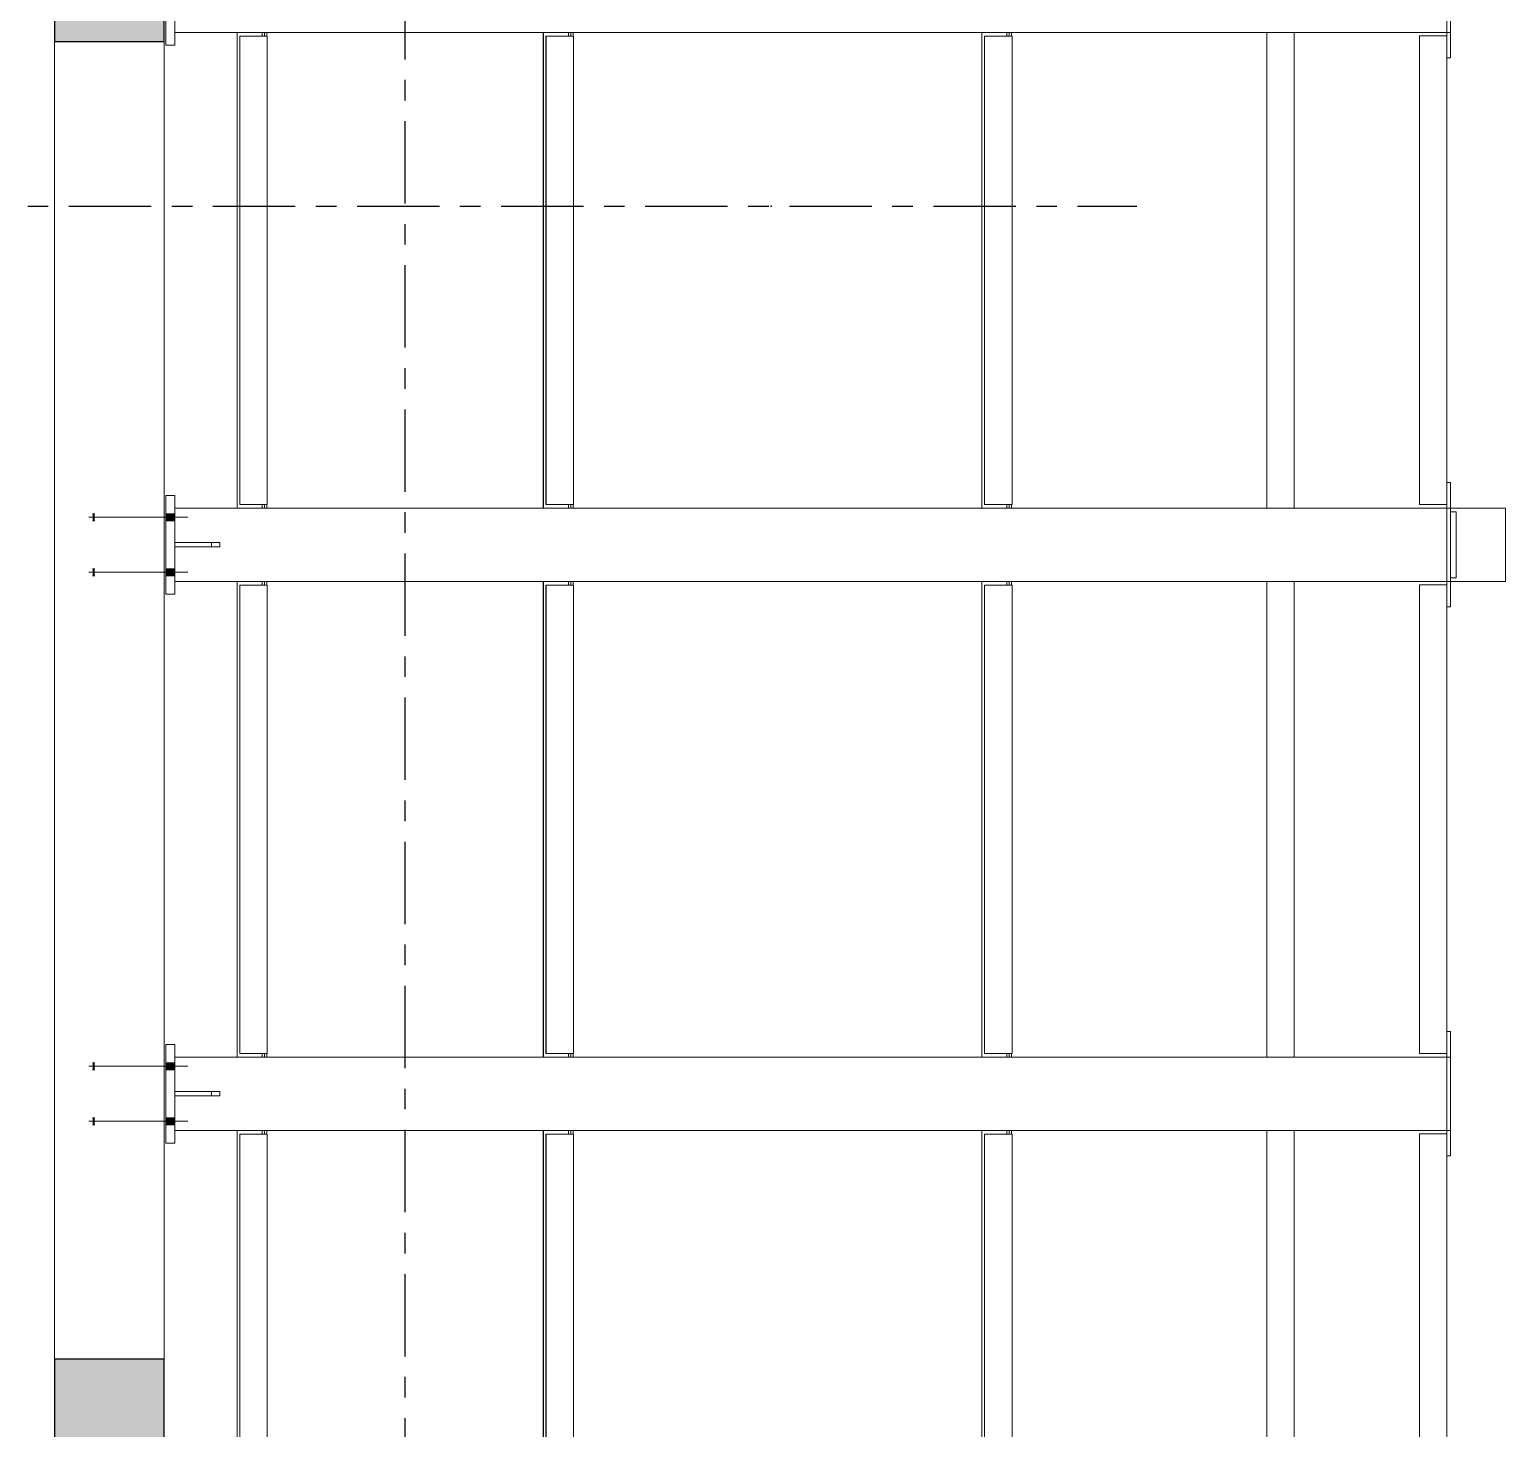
# Model space of a CAD drawing. Header units: millimetres. Extents: x -153298 to 620751, y -313239 to 250031.
# Drawn here: x 1147 to 5181, y 161527 to 165349 of the extents above; entities that cross this region are included whole.
import ezdxf
from ezdxf.enums import TextEntityAlignment as Align

# ---------------------------------------------------------------- set-up
doc = ezdxf.new("R2010")
doc.units = ezdxf.units.MM
for name, pattern in [('CENTER', [2, 1.25, -0.25, 0.25, -0.25]), ('TA_GL_000.90000', [2.475, 0.9, -0.225, 0.225, -0.225, 0.9]), ('XKITLINE00', [0])]:
    doc.linetypes.add(name, pattern=pattern)
for name, color, linetype in [('000 - 0_SYM_DWG_GRIDLINE_MAIN_COLOR_251', 251, 'Continuous'), ('000 - 0_SYM_DWG_SLOPE-SYM_TEXT_COLOR_3', 3, 'Continuous'), ('000 - CONCRETE_COL_HATCH_', 251, 'Continuous'), ('000 - EXISTING_COLUMN_CUT_COLOR_5', 5, 'Continuous'), ('000 - EXISTING_COLUMN_MAIN_COLOR_1', 1, 'Continuous'), ('000 - EXISTING_CONCRETE_MAIN_COLOR_1', 1, 'Continuous'), ('000 - EXISTING_STEEL-STRUCTURE_MAIN_COLOR_1', 1, 'Continuous'), ('000 - EXISTING_STEEL-STRUCTURE_MAIN_COLOR_251', 251, 'Continuous'), ('000 - GRID', 251, 'CENTER')]:
    doc.layers.add(name, color=color, linetype=linetype)
doc.layers.add('Bolt', color=1, linetype='Continuous', lineweight=0)
doc.layers.add('Part', color=2, linetype='Continuous', lineweight=0)
doc.styles.add('ARIAL', font='arial.ttf')
doc.styles.add('TA', font='', dxfattribs={"height": 4.5})
doc.styles.get('TA').set_extended_font_data('Cordia New')

# ---------------------------------------------------------------- blocks, each defined once
blk = doc.blocks.new('*U4769')
at = {"layer": '000 - 0_SYM_DWG_GRIDLINE_MAIN_COLOR_251', "color": 0, "linetype": 'ByBlock', "ltscale": 5}
blk.add_line((20, 0), (-600, 0), dxfattribs=at)
at = {"style": 'TA', "flags": 1}
blk.add_attdef('LOCATION', (6, -6), '', height=4.5, rotation=270, dxfattribs=at)
at = {"layer": '000 - 0_SYM_DWG_SLOPE-SYM_TEXT_COLOR_3', "style": 'ARIAL'}
blk.add_attdef('GRID-HEAD', text='', height=4, rotation=180, dxfattribs=at).set_placement((40, 0), align=Align.MIDDLE_CENTER)
blk = doc.blocks.new('*U4770')
at = {"layer": '000 - 0_SYM_DWG_GRIDLINE_MAIN_COLOR_251', "color": 0, "linetype": 'ByBlock', "ltscale": 5}
blk.add_line((20, 0), (-188, 0), dxfattribs=at)
at = {"layer": '000 - 0_SYM_DWG_GRIDLINE_MAIN_COLOR_251', "color": 3}
blk.add_point((-168, 0), dxfattribs=at)
at = {"style": 'TA', "flags": 1}
blk.add_attdef('LOCATION', (6, -6), '', height=4.5, rotation=270, dxfattribs=at)
at = {"layer": '000 - 0_SYM_DWG_SLOPE-SYM_TEXT_COLOR_3', "style": 'ARIAL'}
blk.add_attdef('GRID-HEAD', text='', height=4, rotation=270, dxfattribs=at).set_placement((40, 0), align=Align.MIDDLE_CENTER)
blk = doc.blocks.new('W-1-PP19-ST-ENT1-1_20260610-010700_LOPF_DIMS')
at = {"layer": '000 - GRID', "linetype": 'TA_GL_000.90000'}
for name, p, xscale, yscale, zscale, rotation in [('*U4770', (22800, 7400), 50.00000000000004, 50.00000000000004, 50.00000000000004, 90), ('*U4769', (-2180, 0), 50, 50, 50, 180)]:
    blk.add_blockref(name, p, dxfattribs=dict(at, xscale=xscale, yscale=yscale, zscale=zscale, rotation=rotation))
blk = doc.blocks.new('*A260257')
at = {"layer": '000 - EXISTING_CONCRETE_MAIN_COLOR_1', "linetype": 'XKITLINE00', "lineweight": 0}
for p, q in [((325.479981, 139.784021), (354.279981, 139.784021)), ((325.479981, 137.384021), (354.279981, 137.384021))]:
    blk.add_line(p, q, dxfattribs=at)
blk = doc.blocks.new('*A852838')
at = {"layer": 'Part', "linetype": 'XKITLINE00', "lineweight": 0}
for p, q in [((343.232005, 136.171017), (343.232005, 137.151988)), ((343.328005, 137.151988), (343.328005, 136.171017)), ((343.232005, 136.351988), (343.328005, 136.351988)), ((343.328005, 136.171017), (343.232005, 136.171017))]:
    blk.add_line(p, q, dxfattribs=at)
blk = doc.blocks.new('*A853839')
at = {"layer": 'Part', "linetype": 'XKITLINE00', "lineweight": 0}
for p, q in [((330.199973, 137.151988), (330.199973, 137.351988)), ((330.199973, 137.351988), (332.359973, 137.351988)), ((330.199973, 137.151988), (332.359973, 137.151988)), ((332.359973, 137.151988), (332.359973, 137.351988))]:
    blk.add_line(p, q, dxfattribs=at)
blk = doc.blocks.new('*A854840')
at = {"layer": 'Part', "linetype": 'XKITLINE00', "lineweight": 0}
for p, q in [((331.232005, 136.171017), (331.232005, 137.151988)), ((331.328005, 137.151988), (331.328005, 136.171017)), ((331.232005, 136.351988), (331.328005, 136.351988)), ((331.328005, 136.171017), (331.232005, 136.171017))]:
    blk.add_line(p, q, dxfattribs=at)
blk = doc.blocks.new('*A855841')
at = {"layer": 'Part', "linetype": 'XKITLINE00', "lineweight": 0}
for p, q in [((342.199973, 137.151988), (342.199973, 137.351988)), ((342.199973, 137.351988), (344.359973, 137.351988)), ((342.199973, 137.151988), (344.359973, 137.151988)), ((344.359973, 137.151988), (344.359973, 137.351988))]:
    blk.add_line(p, q, dxfattribs=at)
blk = doc.blocks.new('*A857843')
at = {"layer": 'Part', "linetype": 'XKITLINE00', "lineweight": 0}
for p, q in [((354.199973, 137.151988), (354.199973, 137.351988)), ((354.199973, 137.351988), (356.359973, 137.351988)), ((354.199973, 137.151988), (356.359973, 137.151988)), ((356.359973, 137.151988), (356.359973, 137.351988))]:
    blk.add_line(p, q, dxfattribs=at)
blk = doc.blocks.new('*A875860')
at = {"layer": '000 - EXISTING_STEEL-STRUCTURE_MAIN_COLOR_251', "linetype": 'XKITLINE00', "lineweight": 0}
for p, q in [((320.160005, 109.944), (320.160005, 109.344)), ((320.160005, 109.944), (330.403045, 109.944)), ((330.403045, 109.944), (330.403045, 109.344)), ((320.160005, 109.344), (330.403045, 109.344))]:
    blk.add_line(p, q, dxfattribs=at)
blk = doc.blocks.new('*A876861')
at = {"layer": '000 - EXISTING_STEEL-STRUCTURE_MAIN_COLOR_251', "linetype": 'XKITLINE00', "lineweight": 0}
for p, q in [((332.080005, 113.28328), (342.480005, 113.28328)), ((332.080005, 112.68328), (342.480005, 112.68328))]:
    blk.add_line(p, q, dxfattribs=at)
blk = doc.blocks.new('*A877862')
at = {"layer": '000 - EXISTING_STEEL-STRUCTURE_MAIN_COLOR_251', "linetype": 'XKITLINE00', "lineweight": 0}
for p, q in [((332.160005, 109.944), (332.160005, 109.344)), ((332.160005, 109.944), (342.403045, 109.944)), ((342.403045, 109.944), (342.403045, 109.344)), ((332.160005, 109.344), (342.403045, 109.344))]:
    blk.add_line(p, q, dxfattribs=at)
blk = doc.blocks.new('*A878863')
at = {"layer": '000 - EXISTING_STEEL-STRUCTURE_MAIN_COLOR_251', "linetype": 'XKITLINE00', "lineweight": 0}
for p, q in [((344.080005, 113.28328), (354.480005, 113.28328)), ((344.080005, 112.68328), (354.480005, 112.68328))]:
    blk.add_line(p, q, dxfattribs=at)
blk = doc.blocks.new('*A879864')
at = {"layer": '000 - EXISTING_STEEL-STRUCTURE_MAIN_COLOR_251', "linetype": 'XKITLINE00', "lineweight": 0}
for p, q in [((344.160005, 109.944), (344.160005, 109.344)), ((344.160005, 109.944), (354.403045, 109.944)), ((354.403045, 109.944), (354.403045, 109.344)), ((344.160005, 109.344), (354.403045, 109.344))]:
    blk.add_line(p, q, dxfattribs=at)
blk = doc.blocks.new('*A884869')
at = {"layer": '000 - EXISTING_STEEL-STRUCTURE_MAIN_COLOR_251', "linetype": 'XKITLINE00', "lineweight": 0}
for p, q in [((320.080005, 135.794399), (330.480005, 135.794399)), ((320.080005, 135.790212), (330.480005, 135.790212)), ((330.400005, 135.735782), (320.160005, 135.735782)), ((320.160005, 135.735782), (320.160005, 135.731595)), ((320.160005, 135.731595), (330.400005, 135.731595)), ((320.160005, 135.731595), (320.160005, 135.132418)), ((330.400005, 135.731595), (330.400005, 135.735782)), ((330.400005, 135.132418), (330.400005, 135.731595)), ((320.080005, 135.242963), (320.160005, 135.242963)), ((330.400005, 135.242963), (330.480005, 135.242963)), ((320.080005, 135.194814), (320.160005, 135.194814)), ((320.080005, 135.142885), (320.160005, 135.142885)), ((320.160005, 135.132418), (330.400005, 135.132418)), ((330.400005, 135.194814), (330.480005, 135.194814)), ((330.400005, 135.142885), (330.480005, 135.142885))]:
    blk.add_line(p, q, dxfattribs=at)
blk = doc.blocks.new('*A885870')
at = {"layer": '000 - EXISTING_STEEL-STRUCTURE_MAIN_COLOR_251', "linetype": 'XKITLINE00', "lineweight": 0}
for p, q in [((332.080005, 135.794399), (342.480005, 135.794399)), ((332.080005, 135.790212), (342.480005, 135.790212)), ((342.400005, 135.735782), (332.160005, 135.735782)), ((332.160005, 135.735782), (332.160005, 135.731595)), ((332.160005, 135.731595), (342.400005, 135.731595)), ((332.160005, 135.731595), (332.160005, 135.132418)), ((342.400005, 135.731595), (342.400005, 135.735782)), ((342.400005, 135.132418), (342.400005, 135.731595)), ((332.080005, 135.242963), (332.160005, 135.242963)), ((342.400005, 135.242963), (342.480005, 135.242963)), ((332.080005, 135.194814), (332.160005, 135.194814)), ((332.080005, 135.142885), (332.160005, 135.142885)), ((332.160005, 135.132418), (342.400005, 135.132418)), ((342.400005, 135.194814), (342.480005, 135.194814)), ((342.400005, 135.142885), (342.480005, 135.142885))]:
    blk.add_line(p, q, dxfattribs=at)
blk = doc.blocks.new('*A886871')
at = {"layer": '000 - EXISTING_STEEL-STRUCTURE_MAIN_COLOR_251', "linetype": 'XKITLINE00', "lineweight": 0}
for p, q in [((344.080005, 135.794399), (354.480005, 135.794399)), ((344.080005, 135.790212), (354.480005, 135.790212)), ((354.400005, 135.735782), (344.160005, 135.735782)), ((344.160005, 135.735782), (344.160005, 135.731595)), ((344.160005, 135.731595), (354.400005, 135.731595)), ((344.160005, 135.731595), (344.160005, 135.132418)), ((354.400005, 135.731595), (354.400005, 135.735782)), ((354.400005, 135.132418), (354.400005, 135.731595)), ((344.080005, 135.242963), (344.160005, 135.242963)), ((354.400005, 135.242963), (354.480005, 135.242963)), ((344.080005, 135.194814), (344.160005, 135.194814)), ((344.080005, 135.142885), (344.160005, 135.142885)), ((344.160005, 135.132418), (354.400005, 135.132418)), ((354.400005, 135.194814), (354.480005, 135.194814)), ((354.400005, 135.142885), (354.480005, 135.142885))]:
    blk.add_line(p, q, dxfattribs=at)
blk = doc.blocks.new('*A891876')
at = {"layer": '000 - EXISTING_STEEL-STRUCTURE_MAIN_COLOR_1', "linetype": 'XKITLINE00', "lineweight": 0}
for p, q in [((330.480005, 109.344), (330.480005, 137.151988)), ((332.080005, 109.344), (332.080005, 137.151988)), ((330.480005, 109.344), (332.080005, 109.344))]:
    blk.add_line(p, q, dxfattribs=at)
blk = doc.blocks.new('*A892877')
at = {"layer": '000 - EXISTING_STEEL-STRUCTURE_MAIN_COLOR_1', "linetype": 'XKITLINE00', "lineweight": 0}
for p, q in [((342.480005, 109.344), (342.480005, 137.151988)), ((344.080005, 109.344), (344.080005, 137.151988)), ((342.480005, 109.344), (344.080005, 109.344))]:
    blk.add_line(p, q, dxfattribs=at)
blk = doc.blocks.new('*A893878')
at = {"layer": '000 - EXISTING_STEEL-STRUCTURE_MAIN_COLOR_1', "linetype": 'XKITLINE00', "lineweight": 0}
for p, q in [((329.920005, 109.264), (329.920005, 109.344)), ((332.640005, 109.264), (329.920005, 109.264)), ((332.160005, 109.344), (330.403045, 109.344)), ((330.480005, 109.344), (330.480005, 109.264)), ((332.080005, 109.264), (332.080005, 109.344)), ((332.640005, 109.264), (332.640005, 109.344))]:
    blk.add_line(p, q, dxfattribs=at)
blk = doc.blocks.new('*A894879')
at = {"layer": '000 - EXISTING_COLUMN_MAIN_COLOR_1', "linetype": 'XKITLINE00', "lineweight": 0}
for p, q in [((342.480029, 108.064002), (342.480029, 109.264)), ((344.080029, 109.264), (344.080029, 108.064002)), ((344.080029, 108.064002), (342.480029, 108.064002))]:
    blk.add_line(p, q, dxfattribs=at)
blk = doc.blocks.new('*A895880')
at = {"layer": '000 - EXISTING_STEEL-STRUCTURE_MAIN_COLOR_1', "linetype": 'XKITLINE00', "lineweight": 0}
for p, q in [((341.920005, 109.264), (341.920005, 109.344)), ((344.640005, 109.264), (341.920005, 109.264)), ((344.160005, 109.344), (342.403045, 109.344)), ((342.480005, 109.344), (342.480005, 109.264)), ((344.080005, 109.264), (344.080005, 109.344)), ((344.640005, 109.264), (344.640005, 109.344))]:
    blk.add_line(p, q, dxfattribs=at)
blk = doc.blocks.new('*A897882')
at = {"layer": '000 - EXISTING_STEEL-STRUCTURE_MAIN_COLOR_1', "linetype": 'XKITLINE00', "lineweight": 0}
for p, q in [((342.560005, 109.14398), (342.560005, 109.264)), ((342.560005, 109.14398), (344.000005, 109.143981)), ((344.000005, 109.143981), (344.000005, 109.264))]:
    blk.add_line(p, q, dxfattribs=at)
blk = doc.blocks.new('*A898883')
at = {"layer": '000 - EXISTING_STEEL-STRUCTURE_MAIN_COLOR_1', "linetype": 'XKITLINE00', "lineweight": 0}
for p, q in [((354.480005, 109.344), (354.480005, 137.151988)), ((356.080005, 109.344), (356.080005, 137.151988)), ((354.480005, 109.344), (356.080005, 109.344))]:
    blk.add_line(p, q, dxfattribs=at)
blk = doc.blocks.new('*A900885')
at = {"layer": '000 - EXISTING_STEEL-STRUCTURE_MAIN_COLOR_1', "linetype": 'XKITLINE00', "lineweight": 0}
for p, q in [((353.920005, 109.264), (353.920005, 109.344)), ((356.640005, 109.264), (353.920005, 109.264)), ((356.160005, 109.344), (354.403045, 109.344)), ((354.480005, 109.344), (354.480005, 109.264)), ((356.080005, 109.264), (356.080005, 109.344)), ((356.640005, 109.264), (356.640005, 109.344))]:
    blk.add_line(p, q, dxfattribs=at)
blk = doc.blocks.new('*A910895')
at = {"layer": 'Bolt'}
for points in [[(330.756, 138.952), (330.756, 138.904), (330.604, 138.904), (330.604, 138.952)], [(330.756, 138.952), (330.756, 138.904), (330.604, 138.904), (330.604, 138.952)], [(330.756, 138.952), (330.756, 138.904), (330.604, 138.904), (330.604, 138.952)], [(331.956, 138.952), (331.956, 138.904), (331.804, 138.904), (331.804, 138.952)], [(331.956, 138.952), (331.956, 138.904), (331.804, 138.904), (331.804, 138.952)], [(331.956, 138.952), (331.956, 138.904), (331.804, 138.904), (331.804, 138.952)], [(330.756, 137.352), (330.756, 137.152), (330.604, 137.152), (330.604, 137.352)], [(330.756, 137.352), (330.756, 137.152), (330.604, 137.152), (330.604, 137.352)], [(330.756, 137.352), (330.756, 137.152), (330.604, 137.152), (330.604, 137.352)], [(331.956, 137.352), (331.956, 137.152), (331.804, 137.152), (331.804, 137.352)], [(331.956, 137.352), (331.956, 137.152), (331.804, 137.152), (331.804, 137.352)], [(331.956, 137.352), (331.956, 137.152), (331.804, 137.152), (331.804, 137.352)]]:
    blk.add_hatch(color=256, dxfattribs=at).paths.add_polyline_path(points, flags=17)
at = {"layer": 'Bolt', "linetype": 'XKITLINE00', "lineweight": 0}
for p, q in [((330.604, 138.952), (330.604, 138.904)), ((330.604, 138.952), (330.604, 138.904)), ((330.604, 138.952), (330.604, 138.904)), ((330.68, 139.036), (330.68, 136.872)), ((330.68, 139.036), (330.68, 136.872)), ((330.68, 139.036), (330.68, 136.872)), ((330.756, 138.952), (330.756, 138.904)), ((330.756, 138.952), (330.756, 138.904)), ((330.756, 138.952), (330.756, 138.904)), ((331.804, 138.952), (331.804, 138.904)), ((331.804, 138.952), (331.804, 138.904)), ((331.804, 138.952), (331.804, 138.904)), ((331.88, 139.036), (331.88, 136.872)), ((331.88, 139.036), (331.88, 136.872)), ((331.88, 139.036), (331.88, 136.872)), ((331.956, 138.952), (331.956, 138.904)), ((331.956, 138.952), (331.956, 138.904)), ((331.956, 138.952), (331.956, 138.904)), ((330.604, 137.352), (330.604, 137.152)), ((330.604, 137.352), (330.604, 137.152)), ((330.604, 137.352), (330.604, 137.152)), ((330.756, 137.352), (330.756, 137.152)), ((330.756, 137.352), (330.756, 137.152)), ((330.756, 137.352), (330.756, 137.152)), ((331.804, 137.352), (331.804, 137.152)), ((331.804, 137.352), (331.804, 137.152)), ((331.804, 137.352), (331.804, 137.152)), ((331.956, 137.352), (331.956, 137.152)), ((331.956, 137.352), (331.956, 137.152)), ((331.956, 137.352), (331.956, 137.152))]:
    blk.add_line(p, q, dxfattribs=at)
blk = doc.blocks.new('*A914899')
at = {"layer": 'Bolt'}
for points in [[(342.756, 138.952), (342.756, 138.904), (342.604, 138.904), (342.604, 138.952)], [(342.756, 138.952), (342.756, 138.904), (342.604, 138.904), (342.604, 138.952)], [(342.756, 138.952), (342.756, 138.904), (342.604, 138.904), (342.604, 138.952)], [(343.956, 138.952), (343.956, 138.904), (343.804, 138.904), (343.804, 138.952)], [(343.956, 138.952), (343.956, 138.904), (343.804, 138.904), (343.804, 138.952)], [(343.956, 138.952), (343.956, 138.904), (343.804, 138.904), (343.804, 138.952)], [(342.756, 137.352), (342.756, 137.152), (342.604, 137.152), (342.604, 137.352)], [(342.756, 137.352), (342.756, 137.152), (342.604, 137.152), (342.604, 137.352)], [(342.756, 137.352), (342.756, 137.152), (342.604, 137.152), (342.604, 137.352)], [(343.956, 137.352), (343.956, 137.152), (343.804, 137.152), (343.804, 137.352)], [(343.956, 137.352), (343.956, 137.152), (343.804, 137.152), (343.804, 137.352)], [(343.956, 137.352), (343.956, 137.152), (343.804, 137.152), (343.804, 137.352)]]:
    blk.add_hatch(color=256, dxfattribs=at).paths.add_polyline_path(points, flags=17)
at = {"layer": 'Bolt', "linetype": 'XKITLINE00', "lineweight": 0}
for p, q in [((342.604, 138.952), (342.604, 138.904)), ((342.604, 138.952), (342.604, 138.904)), ((342.604, 138.952), (342.604, 138.904)), ((342.68, 139.036), (342.68, 136.872)), ((342.68, 139.036), (342.68, 136.872)), ((342.68, 139.036), (342.68, 136.872)), ((342.756, 138.952), (342.756, 138.904)), ((342.756, 138.952), (342.756, 138.904)), ((342.756, 138.952), (342.756, 138.904)), ((343.804, 138.952), (343.804, 138.904)), ((343.804, 138.952), (343.804, 138.904)), ((343.804, 138.952), (343.804, 138.904)), ((343.88, 139.036), (343.88, 136.872)), ((343.88, 139.036), (343.88, 136.872)), ((343.88, 139.036), (343.88, 136.872)), ((343.956, 138.952), (343.956, 138.904)), ((343.956, 138.952), (343.956, 138.904)), ((343.956, 138.952), (343.956, 138.904)), ((342.604, 137.352), (342.604, 137.152)), ((342.604, 137.352), (342.604, 137.152)), ((342.604, 137.352), (342.604, 137.152)), ((342.756, 137.352), (342.756, 137.152)), ((342.756, 137.352), (342.756, 137.152)), ((342.756, 137.352), (342.756, 137.152)), ((343.804, 137.352), (343.804, 137.152)), ((343.804, 137.352), (343.804, 137.152)), ((343.804, 137.352), (343.804, 137.152)), ((343.956, 137.352), (343.956, 137.152)), ((343.956, 137.352), (343.956, 137.152)), ((343.956, 137.352), (343.956, 137.152))]:
    blk.add_line(p, q, dxfattribs=at)
blk = doc.blocks.new('*A923908')
at = {"layer": '000 - EXISTING_STEEL-STRUCTURE_MAIN_COLOR_251', "linetype": 'XKITLINE00', "lineweight": 0}
for p, q in [((320.080005, 119.512941), (330.480005, 119.512941)), ((320.080005, 119.508754), (330.480005, 119.508754)), ((330.400005, 119.454324), (320.160005, 119.454324)), ((320.160005, 119.454324), (320.160005, 119.450138)), ((320.160005, 119.450138), (330.400005, 119.450138)), ((320.160005, 119.450138), (320.160005, 118.85096)), ((330.400005, 119.450138), (330.400005, 119.454324)), ((330.400005, 118.85096), (330.400005, 119.450138)), ((320.080005, 118.961505), (320.160005, 118.961505)), ((320.080005, 118.913356), (320.160005, 118.913356)), ((320.080005, 118.861427), (320.160005, 118.861427)), ((320.160005, 118.85096), (330.400005, 118.85096)), ((330.400005, 118.961505), (330.480005, 118.961505)), ((330.400005, 118.913356), (330.480005, 118.913356)), ((330.400005, 118.861427), (330.480005, 118.861427))]:
    blk.add_line(p, q, dxfattribs=at)
blk = doc.blocks.new('*A924909')
at = {"layer": '000 - EXISTING_STEEL-STRUCTURE_MAIN_COLOR_251', "linetype": 'XKITLINE00', "lineweight": 0}
for p, q in [((332.080005, 119.512941), (342.480005, 119.512941)), ((332.080005, 119.508754), (342.480005, 119.508754)), ((342.400005, 119.454324), (332.160005, 119.454324)), ((332.160005, 119.454324), (332.160005, 119.450138)), ((332.160005, 119.450138), (342.400005, 119.450138)), ((332.160005, 119.450138), (332.160005, 118.85096)), ((342.400005, 119.450138), (342.400005, 119.454324)), ((342.400005, 118.85096), (342.400005, 119.450138)), ((332.080005, 118.961505), (332.160005, 118.961505)), ((332.080005, 118.913356), (332.160005, 118.913356)), ((332.080005, 118.861427), (332.160005, 118.861427)), ((332.160005, 118.85096), (342.400005, 118.85096)), ((342.400005, 118.961505), (342.480005, 118.961505)), ((342.400005, 118.913356), (342.480005, 118.913356)), ((342.400005, 118.861427), (342.480005, 118.861427))]:
    blk.add_line(p, q, dxfattribs=at)
blk = doc.blocks.new('*A925910')
at = {"layer": '000 - EXISTING_STEEL-STRUCTURE_MAIN_COLOR_251', "linetype": 'XKITLINE00', "lineweight": 0}
for p, q in [((344.080005, 119.512941), (354.480005, 119.512941)), ((344.080005, 119.508754), (354.480005, 119.508754)), ((354.400005, 119.454324), (344.160005, 119.454324)), ((344.160005, 119.454324), (344.160005, 119.450138)), ((344.160005, 119.450138), (354.400005, 119.450138)), ((344.160005, 119.450138), (344.160005, 118.85096)), ((354.400005, 119.450138), (354.400005, 119.454324)), ((354.400005, 118.85096), (354.400005, 119.450138)), ((344.080005, 118.961505), (344.160005, 118.961505)), ((344.080005, 118.913356), (344.160005, 118.913356)), ((344.080005, 118.861427), (344.160005, 118.861427)), ((344.160005, 118.85096), (354.400005, 118.85096)), ((354.400005, 118.961505), (354.480005, 118.961505)), ((354.400005, 118.913356), (354.480005, 118.913356)), ((354.400005, 118.861427), (354.480005, 118.861427))]:
    blk.add_line(p, q, dxfattribs=at)
blk = doc.blocks.new('*A928913')
at = {"layer": '000 - EXISTING_STEEL-STRUCTURE_MAIN_COLOR_251', "linetype": 'XKITLINE00', "lineweight": 0}
for p, q in [((320.080005, 129.099784), (330.480005, 129.099784)), ((320.080005, 129.095597), (330.480005, 129.095597)), ((330.400005, 129.041168), (320.160005, 129.041168)), ((320.160005, 129.041168), (320.160005, 129.036981)), ((320.160005, 129.036981), (330.400005, 129.036981)), ((320.160005, 129.036981), (320.160005, 128.437803)), ((330.400005, 129.036981), (330.400005, 129.041168)), ((330.400005, 128.437803), (330.400005, 129.036981)), ((320.080005, 128.548348), (320.160005, 128.548348)), ((320.080005, 128.500199), (320.160005, 128.500199)), ((320.080005, 128.448271), (320.160005, 128.448271)), ((320.160005, 128.437803), (330.400005, 128.437803)), ((330.400005, 128.548348), (330.480005, 128.548348)), ((330.400005, 128.500199), (330.480005, 128.500199)), ((330.400005, 128.448271), (330.480005, 128.448271))]:
    blk.add_line(p, q, dxfattribs=at)
blk = doc.blocks.new('*A929914')
at = {"layer": '000 - EXISTING_STEEL-STRUCTURE_MAIN_COLOR_251', "linetype": 'XKITLINE00', "lineweight": 0}
for p, q in [((332.080005, 129.099784), (342.480005, 129.099784)), ((332.080005, 129.095597), (342.480005, 129.095597)), ((342.400005, 129.041168), (332.160005, 129.041168)), ((332.160005, 129.041168), (332.160005, 129.036981)), ((332.160005, 129.036981), (342.400005, 129.036981)), ((332.160005, 129.036981), (332.160005, 128.437803)), ((342.400005, 129.036981), (342.400005, 129.041168)), ((342.400005, 128.437803), (342.400005, 129.036981)), ((332.080005, 128.548348), (332.160005, 128.548348)), ((332.080005, 128.500199), (332.160005, 128.500199)), ((332.080005, 128.448271), (332.160005, 128.448271)), ((332.160005, 128.437803), (342.400005, 128.437803)), ((342.400005, 128.548348), (342.480005, 128.548348)), ((342.400005, 128.500199), (342.480005, 128.500199)), ((342.400005, 128.448271), (342.480005, 128.448271))]:
    blk.add_line(p, q, dxfattribs=at)
blk = doc.blocks.new('*A930915')
at = {"layer": '000 - EXISTING_STEEL-STRUCTURE_MAIN_COLOR_251', "linetype": 'XKITLINE00', "lineweight": 0}
for p, q in [((344.080005, 129.099784), (354.480005, 129.099784)), ((344.080005, 129.095597), (354.480005, 129.095597)), ((354.400005, 129.041168), (344.160005, 129.041168)), ((344.160005, 129.041168), (344.160005, 129.036981)), ((344.160005, 129.036981), (354.400005, 129.036981)), ((344.160005, 129.036981), (344.160005, 128.437803)), ((354.400005, 129.036981), (354.400005, 129.041168)), ((354.400005, 128.437803), (354.400005, 129.036981)), ((344.080005, 128.548348), (344.160005, 128.548348)), ((344.080005, 128.500199), (344.160005, 128.500199)), ((344.080005, 128.448271), (344.160005, 128.448271)), ((344.160005, 128.437803), (354.400005, 128.437803)), ((354.400005, 128.548348), (354.480005, 128.548348)), ((354.400005, 128.500199), (354.480005, 128.500199)), ((354.400005, 128.448271), (354.480005, 128.448271))]:
    blk.add_line(p, q, dxfattribs=at)
blk = doc.blocks.new('*A933918')
at = {"layer": '000 - EXISTING_STEEL-STRUCTURE_MAIN_COLOR_251', "linetype": 'XKITLINE00', "lineweight": 0}
for p, q in [((320.080005, 113.28328), (330.480005, 113.28328)), ((320.080005, 112.68328), (330.480005, 112.68328))]:
    blk.add_line(p, q, dxfattribs=at)
blk = doc.blocks.new('*U4796')
at = {"layer": '000 - CONCRETE_COL_HATCH_'}
h = blk.add_hatch(dxfattribs=at)
h.set_pattern_fill('AR-CONC', color=256, scale=0.5)
h.set_pattern_definition([(50, (-8e-22, 8e-22), (3.5863, -0.31376), [0.375, -4.125]), (355, (-8e-22, 8e-22), (-0.693757, 3.76096), [0.3, -3.3]), (100.4514, (0.299, -0.026), (2.892544, 3.4472), [0.3187, -3.50571]), (46.1842, (-8e-22, 1), (5.336207, -0.827596), [0.5625, -6.1875]), (96.6356, (0.4447, 0.931), (4.67331, 4.87059), [0.47805, -5.25857]), (351.1842, (-8e-22, 1), (4.67331, 4.87059), [0.45, -4.95]), (21, (0.5, 0.75), (2.984535, -2.013094), [0.375, -4.125]), (326, (0.5, 0.75), (1.216577, 3.62575), [0.3, -3.3]), (71.4514, (0.7487, 0.5822), (4.201112, 1.612656), [0.3187, -3.50571]), (37.5, (-8e-22, 8e-22), (0.0607993, 1.6644693), [0, -3.26, 0, -3.35, 0, -3.3125]), (7.5, (-8e-22, 8e-22), (1.315348, 1.972059), [0, -1.91, 0, -3.185, 0, -1.2625]), (327.5, (-1.115, 8e-22), (2.669112, -0.1127744), [0, -1.25, 0, -3.9, 0, -5.175]), (317.5, (-1.615, 8e-22), (2.915931, 0.500525), [0, -1.625, 0, -2.59, 0, -3.675])])
h.paths.add_polyline_path([(-300, -150), (300, -150), (300, 150), (-300, 150)])
blk.add_point((0, 0))
at = {"layer": '000 - EXISTING_COLUMN_CUT_COLOR_5'}
blk.add_lwpolyline([(-300, -150), (300, -150), (300, 150), (-300, 150)], close=True, dxfattribs=at)
blk = doc.blocks.new('*U4795')
at = {"layer": '000 - CONCRETE_COL_HATCH_'}
h = blk.add_hatch(dxfattribs=at)
h.set_pattern_fill('AR-CONC', color=256, scale=0.5)
h.set_pattern_definition([(50, (0, -2e-14), (3.5863, -0.31376), [0.375, -4.125]), (355, (0, -2e-14), (-0.693757, 3.76096), [0.3, -3.3]), (100.4514, (0.299, -0.026), (2.892544, 3.4472), [0.3187, -3.50571]), (46.1842, (0, 1), (5.33621, -0.8276), [0.5625, -6.1875]), (96.6356, (0.4447, 0.931), (4.67331, 4.87059), [0.47805, -5.25857]), (351.1842, (0, 1), (4.67331, 4.8706), [0.45, -4.95]), (21, (0.5, 0.75), (2.984535, -2.013094), [0.375, -4.125]), (326, (0.5, 0.75), (1.216577, 3.62575), [0.3, -3.3]), (71.4514, (0.7487, 0.5822), (4.20111, 1.612656), [0.3187, -3.50571]), (37.5, (0, -2e-14), (0.060799, 1.664469), [0, -3.26, 0, -3.35, 0, -3.3125]), (7.5, (0, -2e-14), (1.315348, 1.972059), [0, -1.91, 0, -3.185, 0, -1.2625]), (327.5, (-1.115, -2e-14), (2.669112, -0.112774), [0, -1.25, 0, -3.9, 0, -5.175]), (317.5, (-1.615, -2e-14), (2.91593, 0.500525), [0, -1.625, 0, -2.59, 0, -3.675])])
h.paths.add_polyline_path([(-150, -150), (150, -150), (150, 150), (-150, 150)])
blk.add_point((0, 0))
at = {"layer": '000 - EXISTING_COLUMN_CUT_COLOR_5'}
blk.add_lwpolyline([(-150, -150), (150, -150), (150, 150), (-150, 150)], close=True, dxfattribs=at)
blk = doc.blocks.new('W-1-PP19-ST-ENT1-1_20260610-011831_LOPF_ST')
at = {"color": 6}
for name, p in [('*U4796', (19350, 808)), ('*U4795', (23400, 808))]:
    blk.add_blockref(name, p, dxfattribs=at)
at = {"lineweight": 0, "xscale": 125, "yscale": 125, "zscale": 125}
for name in ['*A910895', '*A914899', '*A853839', '*A855841', '*A857843', '*A854840', '*A852838']:
    blk.add_blockref(name, (-21035, -16515), dxfattribs=at)
at = {"layer": '000 - EXISTING_COLUMN_MAIN_COLOR_1', "lineweight": 0, "xscale": 125, "yscale": 125, "zscale": 125}
blk.add_blockref('*A894879', (-21035, -16515), dxfattribs=at)
at = {"layer": '000 - EXISTING_CONCRETE_MAIN_COLOR_1', "lineweight": 0, "xscale": 125, "yscale": 125, "zscale": 125}
blk.add_blockref('*A260257', (-21035, -16515), dxfattribs=at)
at = {"layer": '000 - EXISTING_STEEL-STRUCTURE_MAIN_COLOR_1', "lineweight": 0, "xscale": 125, "yscale": 125, "zscale": 125}
for name in ['*A891876', '*A892877', '*A898883', '*A893878', '*A895880', '*A897882', '*A900885']:
    blk.add_blockref(name, (-21035, -16515), dxfattribs=at)
at = {"layer": '000 - EXISTING_STEEL-STRUCTURE_MAIN_COLOR_251', "lineweight": 0, "xscale": 125, "yscale": 125, "zscale": 125}
for name in ['*A884869', '*A885870', '*A886871', '*A928913', '*A929914', '*A930915', '*A923908', '*A924909', '*A925910', '*A933918', '*A876861', '*A878863', '*A875860', '*A877862', '*A879864']:
    blk.add_blockref(name, (-21035, -16515), dxfattribs=at)

msp = doc.modelspace()

# ---------------------------------------------------------------- block references
at = {"color": 6, "rotation": 90}
msp.add_blockref('W-1-PP19-ST-ENT1-1_20260610-010700_LOPF_DIMS', (2173.8173, 142066.7222), dxfattribs=at)

# ---------------------------------------------------------------- next in the draw order: block references
msp.add_blockref('W-1-PP19-ST-ENT1-1_20260610-011831_LOPF_ST', (2173.8173, 142066.7222), dxfattribs=at)

doc.saveas('drawing.dxf')
